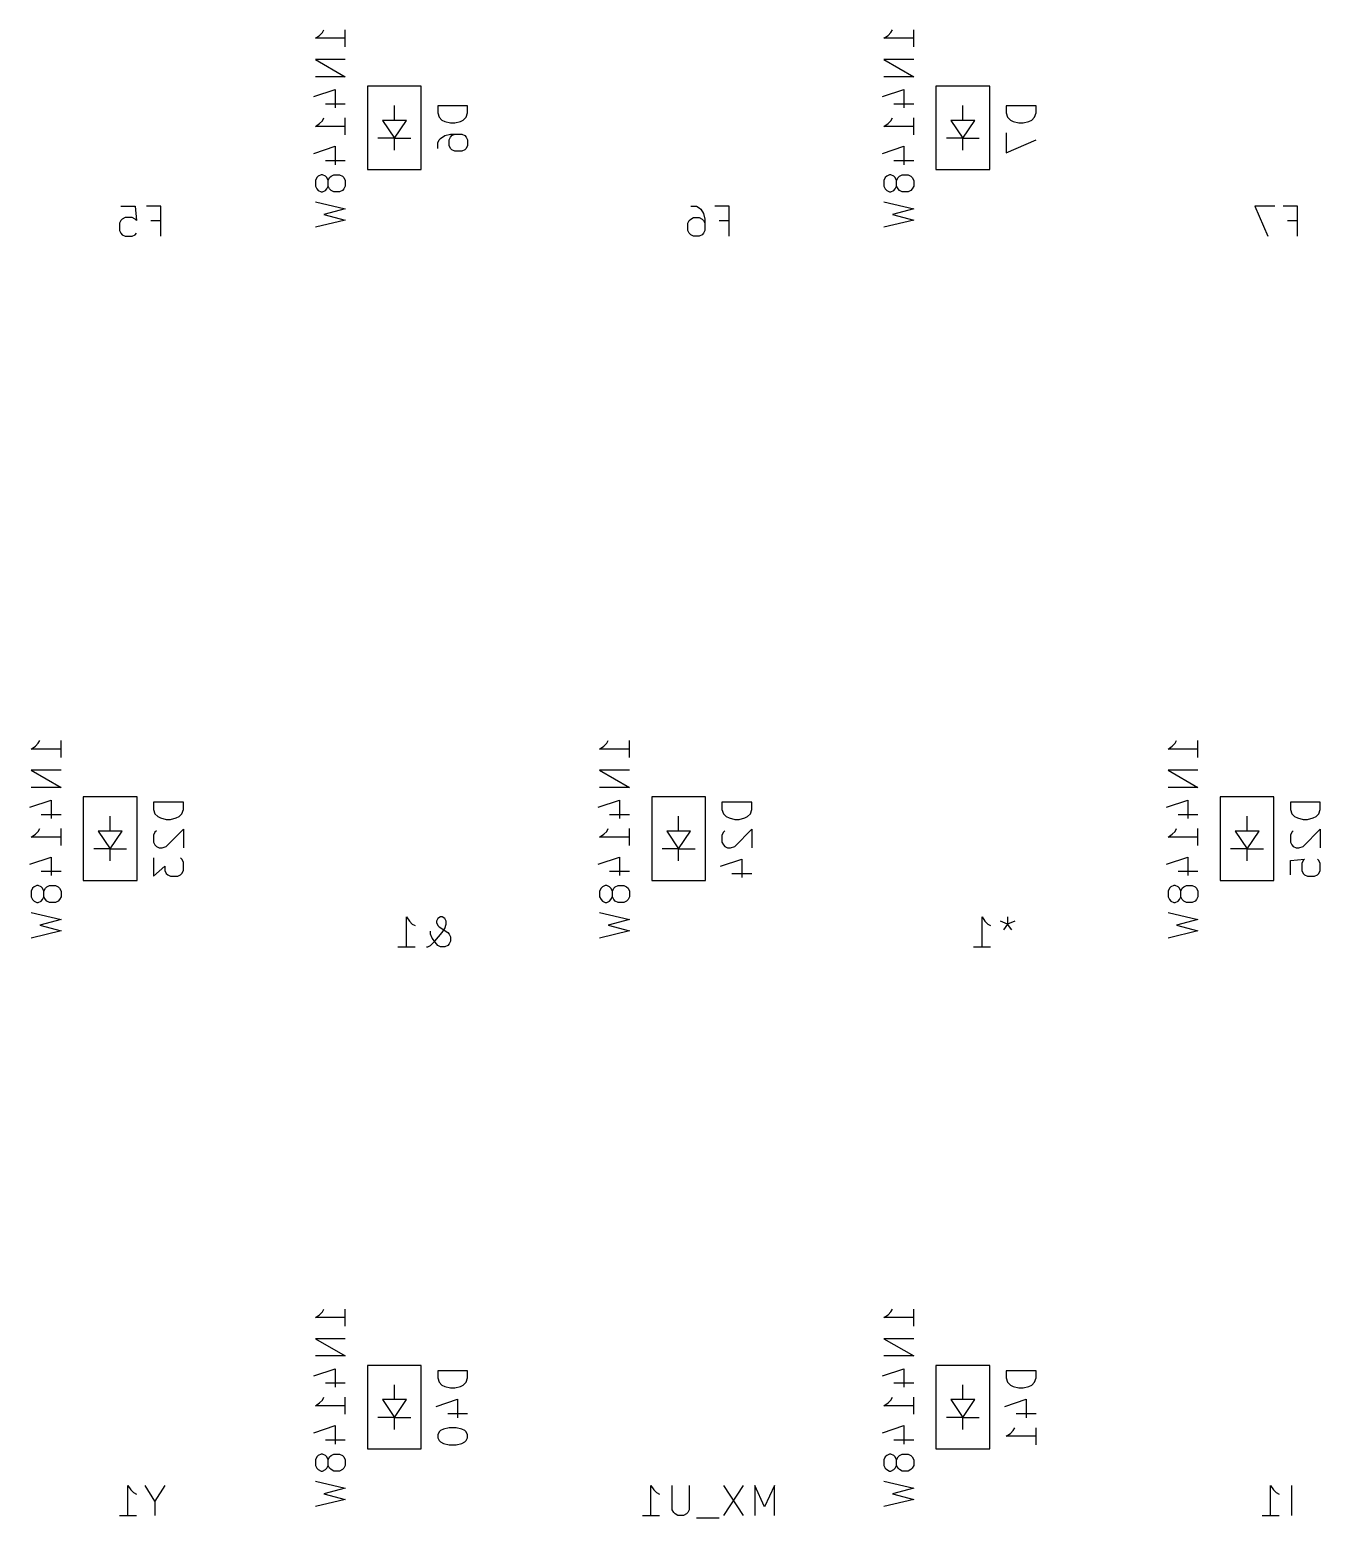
# Model space of a CAD drawing. Extents: x -23 to 352, y -104 to 38.
# Drawn here: x 120.11 to 163.35, y -46.59 to 3.29 of the extents above; entities that cross this region are included whole.
import ezdxf

# ---------------------------------------------------------------- set-up
doc = ezdxf.new("R2010")
doc.units = 0
doc.layers.add('BLACK', color=7, linetype='CONTINUOUS')

msp = doc.modelspace()

# ---------------------------------------------------------------- linework, layer by layer
at = {"layer": 'BLACK', "linetype": 'CONTINUOUS'}
for p, q in [((129.677, 3), (129.82, 3.09524)), ((130.677, 3), (129.677, 3)), ((129.82, 3.09524), (129.915, 3.19048)), ((129.915, 3.19048), (129.963, 3.28571)), ((130.677, 2.71428), (130.677, 3.28571)), ((148.727, 3), (148.87, 3.09524)), ((149.727, 3), (148.727, 3)), ((148.87, 3.09524), (148.965, 3.19048)), ((148.965, 3.19048), (149.013, 3.28571)), ((149.727, 2.71428), (149.727, 3.28571)), ((130.677, 2.28571), (129.677, 2.28571)), ((129.677, 2.28571), (130.677, 1.71428)), ((149.727, 2.28571), (148.727, 2.28571)), ((148.727, 2.28571), (149.727, 1.71428)), ((130.677, 1.71428), (129.677, 1.71428)), ((149.727, 1.71428), (148.727, 1.71428)), ((129.63, 1.04762), (130.344, 1.28571)), ((130.344, 1.28571), (130.344, 0.66667)), ((133.225, 1.4), (131.425, 1.4)), ((131.425, 1.4), (131.425, -1.4)), ((133.225, -1.4), (133.225, 1.4)), ((148.68, 1.04762), (149.394, 1.28571)), ((149.394, 1.28571), (149.394, 0.66667)), ((150.475, 1.4), (150.475, -1.4)), ((152.275, 1.4), (150.475, 1.4)), ((152.275, -1.4), (152.275, 1.4)), ((130.011, 0.80952), (130.677, 0.80952)), ((132.325, 0.25), (132.325, 0.75)), ((134.777, 0.73809), (133.777, 0.73809)), ((133.777, 0.73809), (133.777, 0.5)), ((133.777, 0.5), (133.825, 0.35714)), ((134.73, 0.35714), (134.777, 0.5)), ((134.777, 0.5), (134.777, 0.73809)), ((149.061, 0.80952), (149.727, 0.80952)), ((151.375, 0.25), (151.375, 0.75)), ((153.827, 0.73809), (152.827, 0.73809)), ((152.827, 0.73809), (152.827, 0.5)), ((152.827, 0.5), (152.875, 0.35714)), ((153.78, 0.35714), (153.827, 0.5)), ((153.827, 0.5), (153.827, 0.73809)), ((129.677, 0.04762), (129.82, 0.14286)), ((130.677, 0.04762), (129.677, 0.04762)), ((129.82, 0.14286), (129.915, 0.2381)), ((129.915, 0.2381), (129.963, 0.33333)), ((130.677, -0.2381), (130.677, 0.33333)), ((131.925, 0.25), (132.325, -0.35)), ((132.725, 0.25), (131.925, 0.25)), ((132.325, -0.35), (132.725, 0.25)), ((133.825, 0.35714), (133.92, 0.2619)), ((133.92, 0.2619), (134.015, 0.21429)), ((134.015, 0.21429), (134.206, 0.16667)), ((134.206, 0.16667), (134.349, 0.16667)), ((134.349, 0.16667), (134.539, 0.21429)), ((134.539, 0.21429), (134.635, 0.2619)), ((134.635, 0.2619), (134.73, 0.35714)), ((148.727, 0.04762), (148.87, 0.14286)), ((149.727, 0.04762), (148.727, 0.04762)), ((148.87, 0.14286), (148.965, 0.2381)), ((148.965, 0.2381), (149.013, 0.33333)), ((149.727, -0.2381), (149.727, 0.33333)), ((151.775, 0.25), (150.975, 0.25)), ((150.975, 0.25), (151.375, -0.35)), ((151.375, -0.35), (151.775, 0.25)), ((152.875, 0.35714), (152.97, 0.2619)), ((152.97, 0.2619), (153.065, 0.21429)), ((153.065, 0.21429), (153.256, 0.16667)), ((153.256, 0.16667), (153.399, 0.16667)), ((153.399, 0.16667), (153.589, 0.21429)), ((153.589, 0.21429), (153.685, 0.2619)), ((153.685, 0.2619), (153.78, 0.35714)), ((132.325, -0.35), (131.775, -0.35)), ((132.325, -0.35), (132.875, -0.35)), ((132.325, -0.75), (132.325, -0.35)), ((133.777, -0.5), (133.825, -0.40476)), ((133.825, -0.40476), (133.873, -0.35714)), ((133.873, -0.35714), (134.015, -0.2619)), ((134.015, -0.2619), (134.206, -0.21429)), ((134.158, -0.40476), (134.206, -0.30952)), ((134.158, -0.59524), (134.158, -0.40476)), ((134.206, -0.21429), (134.587, -0.21429)), ((134.206, -0.30952), (134.254, -0.2619)), ((134.254, -0.2619), (134.349, -0.21429)), ((134.587, -0.21429), (134.682, -0.2619)), ((134.682, -0.2619), (134.73, -0.30952)), ((134.73, -0.30952), (134.777, -0.40476)), ((134.777, -0.40476), (134.777, -0.59524)), ((151.375, -0.35), (150.825, -0.35)), ((151.375, -0.75), (151.375, -0.35)), ((151.375, -0.35), (151.925, -0.35)), ((152.827, -0.16667), (152.827, -0.83333)), ((152.827, -0.83333), (153.827, -0.40476)), ((129.63, -0.85714), (130.344, -0.61905)), ((130.344, -0.61905), (130.344, -1.23809)), ((133.777, -0.69048), (133.777, -0.5)), ((134.206, -0.69048), (134.158, -0.59524)), ((134.254, -0.73809), (134.206, -0.69048)), ((134.349, -0.78571), (134.254, -0.73809)), ((134.587, -0.78571), (134.349, -0.78571)), ((134.682, -0.73809), (134.587, -0.78571)), ((134.73, -0.69048), (134.682, -0.73809)), ((134.777, -0.59524), (134.73, -0.69048)), ((148.68, -0.85714), (149.394, -0.61905)), ((149.394, -0.61905), (149.394, -1.23809)), ((130.011, -1.09524), (130.677, -1.09524)), ((131.425, -1.4), (133.225, -1.4)), ((149.061, -1.09524), (149.727, -1.09524)), ((150.475, -1.4), (152.275, -1.4)), ((129.725, -1.66667), (129.677, -1.7619)), ((129.677, -1.7619), (129.677, -1.95238)), ((129.677, -1.95238), (129.725, -2.04762)), ((129.773, -1.61905), (129.725, -1.66667)), ((129.868, -1.57143), (129.773, -1.61905)), ((129.915, -1.57143), (129.868, -1.57143)), ((130.011, -1.61905), (129.915, -1.57143)), ((130.058, -1.66667), (130.011, -1.61905)), ((130.106, -1.7619), (130.058, -1.66667)), ((130.058, -2.04762), (130.106, -1.95238)), ((130.106, -1.7619), (130.154, -1.66667)), ((130.106, -1.95238), (130.106, -1.7619)), ((130.154, -2.04762), (130.106, -1.95238)), ((130.154, -1.66667), (130.201, -1.61905)), ((130.201, -1.61905), (130.296, -1.57143)), ((130.296, -1.57143), (130.487, -1.57143)), ((130.487, -1.57143), (130.582, -1.61905)), ((130.582, -1.61905), (130.63, -1.66667)), ((130.63, -1.66667), (130.677, -1.7619)), ((130.677, -1.95238), (130.63, -2.04762)), ((130.677, -1.7619), (130.677, -1.95238)), ((148.775, -1.66667), (148.727, -1.7619)), ((148.727, -1.7619), (148.727, -1.95238)), ((148.727, -1.95238), (148.775, -2.04762)), ((148.823, -1.61905), (148.775, -1.66667)), ((148.918, -1.57143), (148.823, -1.61905)), ((148.965, -1.57143), (148.918, -1.57143)), ((149.061, -1.61905), (148.965, -1.57143)), ((149.108, -1.66667), (149.061, -1.61905)), ((149.156, -1.7619), (149.108, -1.66667)), ((149.108, -2.04762), (149.156, -1.95238)), ((149.156, -1.7619), (149.204, -1.66667)), ((149.156, -1.95238), (149.156, -1.7619)), ((149.204, -2.04762), (149.156, -1.95238)), ((149.204, -1.66667), (149.251, -1.61905)), ((149.251, -1.61905), (149.346, -1.57143)), ((149.346, -1.57143), (149.537, -1.57143)), ((149.537, -1.57143), (149.632, -1.61905)), ((149.632, -1.61905), (149.68, -1.66667)), ((149.68, -1.66667), (149.727, -1.7619)), ((149.727, -1.95238), (149.68, -2.04762)), ((149.727, -1.7619), (149.727, -1.95238)), ((129.677, -2.47619), (130.677, -2.71428)), ((129.725, -2.04762), (129.773, -2.09524)), ((129.773, -2.09524), (129.868, -2.14286)), ((129.868, -2.14286), (129.915, -2.14286)), ((129.915, -2.14286), (130.011, -2.09524)), ((130.011, -2.09524), (130.058, -2.04762)), ((130.201, -2.09524), (130.154, -2.04762)), ((130.296, -2.14286), (130.201, -2.09524)), ((130.487, -2.14286), (130.296, -2.14286)), ((130.582, -2.09524), (130.487, -2.14286)), ((130.63, -2.04762), (130.582, -2.09524)), ((148.727, -2.47619), (149.727, -2.71428)), ((148.775, -2.04762), (148.823, -2.09524)), ((148.823, -2.09524), (148.918, -2.14286)), ((148.918, -2.14286), (148.965, -2.14286)), ((148.965, -2.14286), (149.061, -2.09524)), ((149.061, -2.09524), (149.108, -2.04762)), ((149.251, -2.09524), (149.204, -2.04762)), ((149.346, -2.14286), (149.251, -2.09524)), ((149.537, -2.14286), (149.346, -2.14286)), ((149.632, -2.09524), (149.537, -2.14286)), ((149.68, -2.04762), (149.632, -2.09524)), ((123.158, -2.62738), (123.635, -2.62738)), ((123.635, -2.62738), (123.682, -3.10357)), ((124.492, -2.62738), (124.015, -2.62738)), ((124.492, -3.62738), (124.492, -2.62738)), ((130.677, -2.71428), (129.963, -2.90476)), ((129.963, -2.90476), (130.677, -3.09524)), ((142.256, -2.62738), (142.446, -2.62738)), ((142.446, -2.62738), (142.542, -2.675)), ((142.542, -2.675), (142.589, -2.72262)), ((142.589, -2.72262), (142.685, -2.86548)), ((142.685, -2.86548), (142.732, -3.05595)), ((143.542, -2.62738), (143.065, -2.62738)), ((143.542, -3.62738), (143.542, -2.62738)), ((149.727, -2.71428), (149.013, -2.90476)), ((149.013, -2.90476), (149.727, -3.09524)), ((161.83, -2.62738), (161.163, -2.62738)), ((161.163, -2.62738), (161.592, -3.62738)), ((162.592, -2.62738), (162.115, -2.62738)), ((162.592, -3.62738), (162.592, -2.62738)), ((123.158, -3.10357), (123.111, -3.19881)), ((123.111, -3.19881), (123.111, -3.4369)), ((123.111, -3.4369), (123.158, -3.53214)), ((123.206, -3.05595), (123.158, -3.10357)), ((123.301, -3.00833), (123.206, -3.05595)), ((123.539, -3.00833), (123.301, -3.00833)), ((123.635, -3.05595), (123.539, -3.00833)), ((123.682, -3.10357), (123.635, -3.05595)), ((124.158, -3.10357), (124.492, -3.10357)), ((130.677, -3.09524), (129.677, -3.33333)), ((142.161, -3.19881), (142.208, -3.10357)), ((142.161, -3.4369), (142.161, -3.19881)), ((142.208, -3.53214), (142.161, -3.4369)), ((142.208, -3.10357), (142.256, -3.05595)), ((142.256, -3.05595), (142.351, -3.00833)), ((142.351, -3.00833), (142.542, -3.00833)), ((142.542, -3.00833), (142.637, -3.05595)), ((142.637, -3.05595), (142.685, -3.10357)), ((142.685, -3.10357), (142.732, -3.19881)), ((142.732, -3.4369), (142.685, -3.53214)), ((142.732, -3.05595), (142.732, -3.4369)), ((143.208, -3.10357), (143.542, -3.10357)), ((149.727, -3.09524), (148.727, -3.33333)), ((162.258, -3.10357), (162.592, -3.10357)), ((123.158, -3.53214), (123.206, -3.57976)), ((123.206, -3.57976), (123.301, -3.62738)), ((123.301, -3.62738), (123.539, -3.62738)), ((123.539, -3.62738), (123.635, -3.57976)), ((123.635, -3.57976), (123.682, -3.53214)), ((142.256, -3.57976), (142.208, -3.53214)), ((142.351, -3.62738), (142.256, -3.57976)), ((142.542, -3.62738), (142.351, -3.62738)), ((142.637, -3.57976), (142.542, -3.62738)), ((142.685, -3.53214), (142.637, -3.57976)), ((120.152, -20.8125), (120.295, -20.7173)), ((121.152, -20.8125), (120.152, -20.8125)), ((120.295, -20.7173), (120.39, -20.622)), ((120.39, -20.622), (120.438, -20.5268)), ((121.152, -21.0982), (121.152, -20.5268)), ((139.202, -20.8125), (139.345, -20.7173)), ((140.202, -20.8125), (139.202, -20.8125)), ((139.345, -20.7173), (139.44, -20.622)), ((139.44, -20.622), (139.488, -20.5268)), ((140.202, -21.0982), (140.202, -20.5268)), ((158.252, -20.8125), (158.395, -20.7173)), ((159.252, -20.8125), (158.252, -20.8125)), ((158.395, -20.7173), (158.49, -20.622)), ((158.49, -20.622), (158.538, -20.5268)), ((159.252, -21.0982), (159.252, -20.5268)), ((121.152, -21.5268), (120.152, -21.5268)), ((120.152, -21.5268), (121.152, -22.0982)), ((140.202, -21.5268), (139.202, -21.5268)), ((139.202, -21.5268), (140.202, -22.0982)), ((159.252, -21.5268), (158.252, -21.5268)), ((158.252, -21.5268), (159.252, -22.0982)), ((121.152, -22.0982), (120.152, -22.0982)), ((123.7, -22.4125), (121.9, -22.4125)), ((121.9, -22.4125), (121.9, -25.2125)), ((123.7, -25.2125), (123.7, -22.4125)), ((140.202, -22.0982), (139.202, -22.0982)), ((142.75, -22.4125), (140.95, -22.4125)), ((140.95, -22.4125), (140.95, -25.2125)), ((142.75, -25.2125), (142.75, -22.4125)), ((159.252, -22.0982), (158.252, -22.0982)), ((161.8, -22.4125), (160, -22.4125)), ((160, -22.4125), (160, -25.2125)), ((161.8, -25.2125), (161.8, -22.4125)), ((120.105, -22.7649), (120.819, -22.5268)), ((120.819, -22.5268), (120.819, -23.1458)), ((125.252, -22.5982), (124.252, -22.5982)), ((124.252, -22.5982), (124.252, -22.8363)), ((124.252, -22.8363), (124.3, -22.9792)), ((125.205, -22.9792), (125.252, -22.8363)), ((125.252, -22.8363), (125.252, -22.5982)), ((139.155, -22.7649), (139.869, -22.5268)), ((139.869, -22.5268), (139.869, -23.1458)), ((144.302, -22.5982), (143.302, -22.5982)), ((143.302, -22.5982), (143.302, -22.8363)), ((143.302, -22.8363), (143.35, -22.9792)), ((144.255, -22.9792), (144.302, -22.8363)), ((144.302, -22.8363), (144.302, -22.5982)), ((158.205, -22.7649), (158.919, -22.5268)), ((158.919, -22.5268), (158.919, -23.1458)), ((163.352, -22.5982), (162.352, -22.5982)), ((162.352, -22.5982), (162.352, -22.8363)), ((162.352, -22.8363), (162.4, -22.9792)), ((163.305, -22.9792), (163.352, -22.8363)), ((163.352, -22.8363), (163.352, -22.5982)), ((120.486, -23.003), (121.152, -23.003)), ((122.8, -23.5625), (122.8, -23.0625)), ((124.3, -22.9792), (124.395, -23.0744)), ((124.395, -23.0744), (124.49, -23.122)), ((124.49, -23.122), (124.681, -23.1696)), ((124.681, -23.1696), (124.824, -23.1696)), ((124.824, -23.1696), (125.014, -23.122)), ((125.014, -23.122), (125.11, -23.0744)), ((125.11, -23.0744), (125.205, -22.9792)), ((139.536, -23.003), (140.202, -23.003)), ((141.85, -23.5625), (141.85, -23.0625)), ((143.35, -22.9792), (143.445, -23.0744)), ((143.445, -23.0744), (143.54, -23.122)), ((143.54, -23.122), (143.731, -23.1696)), ((143.731, -23.1696), (143.874, -23.1696)), ((143.874, -23.1696), (144.064, -23.122)), ((144.064, -23.122), (144.16, -23.0744)), ((144.16, -23.0744), (144.255, -22.9792)), ((158.586, -23.003), (159.252, -23.003)), ((160.9, -23.5625), (160.9, -23.0625)), ((162.4, -22.9792), (162.495, -23.0744)), ((162.495, -23.0744), (162.59, -23.122)), ((162.59, -23.122), (162.781, -23.1696)), ((162.781, -23.1696), (162.924, -23.1696)), ((162.924, -23.1696), (163.114, -23.122)), ((163.114, -23.122), (163.21, -23.0744)), ((163.21, -23.0744), (163.305, -22.9792)), ((120.152, -23.7649), (120.295, -23.6696)), ((121.152, -23.7649), (120.152, -23.7649)), ((120.295, -23.6696), (120.39, -23.5744)), ((120.39, -23.5744), (120.438, -23.4792)), ((121.152, -24.0506), (121.152, -23.4792)), ((122.4, -23.5625), (122.8, -24.1625)), ((123.2, -23.5625), (122.4, -23.5625)), ((122.8, -24.1625), (123.2, -23.5625)), ((124.3, -23.5982), (124.252, -23.6935)), ((124.252, -23.6935), (124.252, -23.9315)), ((124.252, -23.9315), (124.3, -24.0268)), ((124.348, -23.5506), (124.3, -23.5982)), ((124.681, -24.0744), (125.252, -23.503)), ((125.252, -23.503), (125.252, -24.122)), ((139.202, -23.7649), (139.345, -23.6696)), ((140.202, -23.7649), (139.202, -23.7649)), ((139.345, -23.6696), (139.44, -23.5744)), ((139.44, -23.5744), (139.488, -23.4792)), ((140.202, -24.0506), (140.202, -23.4792)), ((142.25, -23.5625), (141.45, -23.5625)), ((141.45, -23.5625), (141.85, -24.1625)), ((141.85, -24.1625), (142.25, -23.5625)), ((143.35, -23.5982), (143.302, -23.6935)), ((143.302, -23.6935), (143.302, -23.9315)), ((143.302, -23.9315), (143.35, -24.0268)), ((143.398, -23.5506), (143.35, -23.5982)), ((143.731, -24.0744), (144.302, -23.503)), ((144.302, -23.503), (144.302, -24.122)), ((158.252, -23.7649), (158.395, -23.6696)), ((159.252, -23.7649), (158.252, -23.7649)), ((158.395, -23.6696), (158.49, -23.5744)), ((158.49, -23.5744), (158.538, -23.4792)), ((159.252, -24.0506), (159.252, -23.4792)), ((160.5, -23.5625), (160.9, -24.1625)), ((161.3, -23.5625), (160.5, -23.5625)), ((160.9, -24.1625), (161.3, -23.5625)), ((162.4, -23.5982), (162.352, -23.6935)), ((162.352, -23.6935), (162.352, -23.9315)), ((162.352, -23.9315), (162.4, -24.0268)), ((162.448, -23.5506), (162.4, -23.5982)), ((162.781, -24.0744), (163.352, -23.503)), ((163.352, -23.503), (163.352, -24.122)), ((120.105, -24.6696), (120.819, -24.4315)), ((120.819, -24.4315), (120.819, -25.0506)), ((122.8, -24.1625), (122.25, -24.1625)), ((122.8, -24.5625), (122.8, -24.1625)), ((122.8, -24.1625), (123.35, -24.1625)), ((124.3, -24.0268), (124.348, -24.0744)), ((124.348, -24.0744), (124.443, -24.122)), ((124.443, -24.122), (124.538, -24.122)), ((124.538, -24.122), (124.681, -24.0744)), ((139.155, -24.6696), (139.869, -24.4315)), ((139.869, -24.4315), (139.869, -25.0506)), ((141.85, -24.1625), (141.3, -24.1625)), ((141.85, -24.5625), (141.85, -24.1625)), ((141.85, -24.1625), (142.4, -24.1625)), ((143.35, -24.0268), (143.398, -24.0744)), ((143.398, -24.0744), (143.493, -24.122)), ((143.493, -24.122), (143.588, -24.122)), ((143.588, -24.122), (143.731, -24.0744)), ((158.205, -24.6696), (158.919, -24.4315)), ((158.919, -24.4315), (158.919, -25.0506)), ((160.9, -24.1625), (160.35, -24.1625)), ((160.9, -24.1625), (161.45, -24.1625)), ((160.9, -24.5625), (160.9, -24.1625)), ((162.4, -24.0268), (162.448, -24.0744)), ((162.448, -24.0744), (162.543, -24.122)), ((162.543, -24.122), (162.638, -24.122)), ((162.638, -24.122), (162.781, -24.0744)), ((120.486, -24.9077), (121.152, -24.9077)), ((124.252, -24.4554), (124.252, -25.0744)), ((124.252, -25.0744), (124.633, -24.7411)), ((124.633, -24.7411), (124.633, -24.8839)), ((124.633, -24.8839), (124.681, -24.9792)), ((125.205, -24.503), (125.157, -24.4554)), ((125.252, -24.5982), (125.205, -24.503)), ((125.205, -24.9792), (125.252, -24.8839)), ((125.252, -24.8839), (125.252, -24.5982)), ((139.536, -24.9077), (140.202, -24.9077)), ((143.255, -24.7411), (143.969, -24.503)), ((143.969, -24.503), (143.969, -25.122)), ((158.586, -24.9077), (159.252, -24.9077)), ((162.352, -24.5506), (162.829, -24.503)), ((162.352, -25.0268), (162.352, -24.5506)), ((162.781, -24.5506), (162.733, -24.6458)), ((162.733, -24.6458), (162.733, -24.8839)), ((162.733, -24.8839), (162.781, -24.9792)), ((162.829, -24.503), (162.781, -24.5506)), ((163.305, -24.5506), (163.257, -24.503)), ((163.352, -24.6458), (163.305, -24.5506)), ((163.305, -24.9792), (163.352, -24.8839)), ((163.352, -24.8839), (163.352, -24.6458)), ((120.248, -25.4315), (120.2, -25.4792)), ((120.343, -25.3839), (120.248, -25.4315)), ((120.39, -25.3839), (120.343, -25.3839)), ((120.486, -25.4315), (120.39, -25.3839)), ((120.533, -25.4792), (120.486, -25.4315)), ((120.629, -25.4792), (120.676, -25.4315)), ((120.676, -25.4315), (120.771, -25.3839)), ((120.771, -25.3839), (120.962, -25.3839)), ((120.962, -25.3839), (121.057, -25.4315)), ((121.057, -25.4315), (121.105, -25.4792)), ((121.9, -25.2125), (123.7, -25.2125)), ((124.681, -24.9792), (124.729, -25.0268)), ((124.729, -25.0268), (124.824, -25.0744)), ((124.824, -25.0744), (125.062, -25.0744)), ((125.062, -25.0744), (125.157, -25.0268)), ((125.157, -25.0268), (125.205, -24.9792)), ((139.298, -25.4315), (139.25, -25.4792)), ((139.393, -25.3839), (139.298, -25.4315)), ((139.44, -25.3839), (139.393, -25.3839)), ((139.536, -25.4315), (139.44, -25.3839)), ((139.583, -25.4792), (139.536, -25.4315)), ((139.679, -25.4792), (139.726, -25.4315)), ((139.726, -25.4315), (139.821, -25.3839)), ((139.821, -25.3839), (140.012, -25.3839)), ((140.012, -25.3839), (140.107, -25.4315)), ((140.107, -25.4315), (140.155, -25.4792)), ((140.95, -25.2125), (142.75, -25.2125)), ((143.636, -24.9792), (144.302, -24.9792)), ((158.348, -25.4315), (158.3, -25.4792)), ((158.443, -25.3839), (158.348, -25.4315)), ((158.49, -25.3839), (158.443, -25.3839)), ((158.586, -25.4315), (158.49, -25.3839)), ((158.633, -25.4792), (158.586, -25.4315)), ((158.729, -25.4792), (158.776, -25.4315)), ((158.776, -25.4315), (158.871, -25.3839)), ((158.871, -25.3839), (159.062, -25.3839)), ((159.062, -25.3839), (159.157, -25.4315)), ((159.157, -25.4315), (159.205, -25.4792)), ((160, -25.2125), (161.8, -25.2125)), ((162.781, -24.9792), (162.829, -25.0268)), ((162.829, -25.0268), (162.924, -25.0744)), ((162.924, -25.0744), (163.162, -25.0744)), ((163.162, -25.0744), (163.257, -25.0268)), ((163.257, -25.0268), (163.305, -24.9792)), ((120.2, -25.4792), (120.152, -25.5744)), ((120.152, -25.5744), (120.152, -25.7649)), ((120.152, -25.7649), (120.2, -25.8601)), ((120.2, -25.8601), (120.248, -25.9077)), ((120.248, -25.9077), (120.343, -25.9554)), ((120.39, -25.9554), (120.486, -25.9077)), ((120.486, -25.9077), (120.533, -25.8601)), ((120.581, -25.5744), (120.533, -25.4792)), ((120.533, -25.8601), (120.581, -25.7649)), ((120.581, -25.5744), (120.629, -25.4792)), ((120.581, -25.7649), (120.581, -25.5744)), ((120.629, -25.8601), (120.581, -25.7649)), ((120.676, -25.9077), (120.629, -25.8601)), ((120.771, -25.9554), (120.676, -25.9077)), ((121.057, -25.9077), (120.962, -25.9554)), ((121.105, -25.8601), (121.057, -25.9077)), ((121.105, -25.4792), (121.152, -25.5744)), ((121.152, -25.7649), (121.105, -25.8601)), ((121.152, -25.5744), (121.152, -25.7649)), ((139.25, -25.4792), (139.202, -25.5744)), ((139.202, -25.5744), (139.202, -25.7649)), ((139.202, -25.7649), (139.25, -25.8601)), ((139.25, -25.8601), (139.298, -25.9077)), ((139.298, -25.9077), (139.393, -25.9554)), ((139.44, -25.9554), (139.536, -25.9077)), ((139.536, -25.9077), (139.583, -25.8601)), ((139.631, -25.5744), (139.583, -25.4792)), ((139.583, -25.8601), (139.631, -25.7649)), ((139.631, -25.5744), (139.679, -25.4792)), ((139.631, -25.7649), (139.631, -25.5744)), ((139.679, -25.8601), (139.631, -25.7649)), ((139.726, -25.9077), (139.679, -25.8601)), ((139.821, -25.9554), (139.726, -25.9077)), ((140.107, -25.9077), (140.012, -25.9554)), ((140.155, -25.8601), (140.107, -25.9077)), ((140.155, -25.4792), (140.202, -25.5744)), ((140.202, -25.7649), (140.155, -25.8601)), ((140.202, -25.5744), (140.202, -25.7649)), ((158.3, -25.4792), (158.252, -25.5744)), ((158.252, -25.5744), (158.252, -25.7649)), ((158.252, -25.7649), (158.3, -25.8601)), ((158.3, -25.8601), (158.348, -25.9077)), ((158.348, -25.9077), (158.443, -25.9554)), ((158.49, -25.9554), (158.586, -25.9077)), ((158.586, -25.9077), (158.633, -25.8601)), ((158.681, -25.5744), (158.633, -25.4792)), ((158.633, -25.8601), (158.681, -25.7649)), ((158.681, -25.5744), (158.729, -25.4792)), ((158.681, -25.7649), (158.681, -25.5744)), ((158.729, -25.8601), (158.681, -25.7649)), ((158.776, -25.9077), (158.729, -25.8601)), ((158.871, -25.9554), (158.776, -25.9077)), ((159.157, -25.9077), (159.062, -25.9554)), ((159.205, -25.8601), (159.157, -25.9077)), ((159.205, -25.4792), (159.252, -25.5744)), ((159.252, -25.7649), (159.205, -25.8601)), ((159.252, -25.5744), (159.252, -25.7649)), ((120.152, -26.2887), (121.152, -26.5268)), ((120.343, -25.9554), (120.39, -25.9554)), ((120.962, -25.9554), (120.771, -25.9554)), ((139.202, -26.2887), (140.202, -26.5268)), ((139.393, -25.9554), (139.44, -25.9554)), ((140.012, -25.9554), (139.821, -25.9554)), ((158.252, -26.2887), (159.252, -26.5268)), ((158.443, -25.9554), (158.49, -25.9554)), ((159.062, -25.9554), (158.871, -25.9554)), ((121.152, -26.9077), (120.152, -27.1458)), ((121.152, -26.5268), (120.438, -26.7173)), ((120.438, -26.7173), (121.152, -26.9077)), ((132.731, -27.4399), (132.731, -26.4399)), ((132.731, -26.4399), (132.826, -26.5827)), ((132.826, -26.5827), (132.921, -26.678)), ((132.921, -26.678), (133.017, -26.7256)), ((133.54, -27.0113), (133.54, -26.9161)), ((133.779, -26.4875), (133.731, -26.5827)), ((133.731, -26.5827), (133.731, -26.6304)), ((133.731, -26.6304), (133.779, -26.7256)), ((133.874, -26.4399), (133.779, -26.4875)), ((133.779, -26.7256), (133.826, -26.7732)), ((133.826, -26.7732), (134.112, -26.9637)), ((133.921, -26.4399), (133.874, -26.4399)), ((134.017, -26.4875), (133.921, -26.4399)), ((133.921, -26.9637), (134.017, -26.8208)), ((134.064, -26.5827), (134.017, -26.4875)), ((134.017, -26.8208), (134.064, -26.678)), ((134.064, -26.678), (134.064, -26.5827)), ((140.202, -26.9077), (139.202, -27.1458)), ((140.202, -26.5268), (139.488, -26.7173)), ((139.488, -26.7173), (140.202, -26.9077)), ((152.019, -27.4399), (152.019, -26.4399)), ((152.019, -26.4399), (152.114, -26.5827)), ((152.114, -26.5827), (152.21, -26.678)), ((152.21, -26.678), (152.305, -26.7256)), ((152.876, -26.678), (152.638, -26.5827)), ((152.876, -26.678), (152.733, -26.8685)), ((152.876, -26.4399), (152.876, -26.678)), ((153.114, -26.5827), (152.876, -26.678)), ((153.019, -26.8685), (152.876, -26.678)), ((159.252, -26.9077), (158.252, -27.1458)), ((159.252, -26.5268), (158.538, -26.7173)), ((158.538, -26.7173), (159.252, -26.9077)), ((133.445, -27.4399), (133.54, -27.3923)), ((133.588, -27.1542), (133.54, -27.0113)), ((133.54, -27.3923), (133.683, -27.2494)), ((133.731, -27.3446), (133.588, -27.1542)), ((133.683, -27.2494), (133.921, -26.9637)), ((133.779, -27.3923), (133.731, -27.3446)), ((133.874, -27.4399), (133.779, -27.3923)), ((134.112, -27.3923), (134.017, -27.4399)), ((134.112, -26.9637), (134.16, -27.0113)), ((134.16, -27.3446), (134.112, -27.3923)), ((134.16, -27.0113), (134.207, -27.1065)), ((134.207, -27.2494), (134.16, -27.3446)), ((134.207, -27.1065), (134.207, -27.2494)), ((132.445, -27.4399), (133.017, -27.4399)), ((133.398, -27.4399), (133.445, -27.4399)), ((134.017, -27.4399), (133.874, -27.4399)), ((151.733, -27.4399), (152.305, -27.4399)), ((129.677, -39.8625), (129.82, -39.7673)), ((130.677, -39.8625), (129.677, -39.8625)), ((129.82, -39.7673), (129.915, -39.672)), ((129.915, -39.672), (129.963, -39.5768)), ((130.677, -40.1482), (130.677, -39.5768)), ((148.727, -39.8625), (148.87, -39.7673)), ((149.727, -39.8625), (148.727, -39.8625)), ((148.87, -39.7673), (148.965, -39.672)), ((148.965, -39.672), (149.013, -39.5768)), ((149.727, -40.1482), (149.727, -39.5768)), ((130.677, -40.5768), (129.677, -40.5768)), ((129.677, -40.5768), (130.677, -41.1482)), ((149.727, -40.5768), (148.727, -40.5768)), ((148.727, -40.5768), (149.727, -41.1482)), ((130.677, -41.1482), (129.677, -41.1482)), ((149.727, -41.1482), (148.727, -41.1482)), ((129.63, -41.8149), (130.344, -41.5768)), ((130.344, -41.5768), (130.344, -42.1958)), ((131.425, -41.4625), (131.425, -44.2625)), ((133.225, -41.4625), (131.425, -41.4625)), ((133.225, -44.2625), (133.225, -41.4625)), ((134.777, -41.6482), (133.777, -41.6482)), ((133.777, -41.6482), (133.777, -41.8863)), ((133.777, -41.8863), (133.825, -42.0292)), ((134.73, -42.0292), (134.777, -41.8863)), ((134.777, -41.8863), (134.777, -41.6482)), ((148.68, -41.8149), (149.394, -41.5768)), ((149.394, -41.5768), (149.394, -42.1958)), ((152.275, -41.4625), (150.475, -41.4625)), ((150.475, -41.4625), (150.475, -44.2625)), ((152.275, -44.2625), (152.275, -41.4625)), ((153.827, -41.6482), (152.827, -41.6482)), ((152.827, -41.6482), (152.827, -41.8863)), ((152.827, -41.8863), (152.875, -42.0292)), ((153.78, -42.0292), (153.827, -41.8863)), ((153.827, -41.8863), (153.827, -41.6482)), ((130.011, -42.053), (130.677, -42.053)), ((132.325, -42.6125), (132.325, -42.1125)), ((133.825, -42.0292), (133.92, -42.1244)), ((133.92, -42.1244), (134.015, -42.172)), ((134.015, -42.172), (134.206, -42.2196)), ((134.206, -42.2196), (134.349, -42.2196)), ((134.349, -42.2196), (134.539, -42.172)), ((134.539, -42.172), (134.635, -42.1244)), ((134.635, -42.1244), (134.73, -42.0292)), ((149.061, -42.053), (149.727, -42.053)), ((151.375, -42.6125), (151.375, -42.1125)), ((152.875, -42.0292), (152.97, -42.1244)), ((152.97, -42.1244), (153.065, -42.172)), ((153.065, -42.172), (153.256, -42.2196)), ((153.256, -42.2196), (153.399, -42.2196)), ((153.399, -42.2196), (153.589, -42.172)), ((153.589, -42.172), (153.685, -42.1244)), ((153.685, -42.1244), (153.78, -42.0292)), ((129.677, -42.8149), (129.82, -42.7196)), ((130.677, -42.8149), (129.677, -42.8149)), ((129.82, -42.7196), (129.915, -42.6244)), ((129.915, -42.6244), (129.963, -42.5292)), ((130.677, -43.1006), (130.677, -42.5292)), ((132.725, -42.6125), (131.925, -42.6125)), ((131.925, -42.6125), (132.325, -43.2125)), ((132.325, -43.2125), (132.725, -42.6125)), ((133.73, -42.8387), (134.444, -42.6006)), ((134.444, -42.6006), (134.444, -43.2196)), ((148.727, -42.8149), (148.87, -42.7196)), ((149.727, -42.8149), (148.727, -42.8149)), ((148.87, -42.7196), (148.965, -42.6244)), ((148.965, -42.6244), (149.013, -42.5292)), ((149.727, -43.1006), (149.727, -42.5292)), ((151.775, -42.6125), (150.975, -42.6125)), ((150.975, -42.6125), (151.375, -43.2125)), ((151.375, -43.2125), (151.775, -42.6125)), ((152.78, -42.8387), (153.494, -42.6006)), ((153.494, -42.6006), (153.494, -43.2196)), ((132.325, -43.2125), (131.775, -43.2125)), ((132.325, -43.6125), (132.325, -43.2125)), ((132.325, -43.2125), (132.875, -43.2125)), ((134.111, -43.0768), (134.777, -43.0768)), ((151.375, -43.2125), (150.825, -43.2125)), ((151.375, -43.6125), (151.375, -43.2125)), ((151.375, -43.2125), (151.925, -43.2125)), ((153.161, -43.0768), (153.827, -43.0768)), ((129.63, -43.7196), (130.344, -43.4815)), ((130.344, -43.4815), (130.344, -44.1006)), ((133.825, -43.6958), (133.777, -43.7911)), ((133.777, -43.7911), (133.777, -43.8863)), ((133.777, -43.8863), (133.825, -43.9815)), ((133.873, -43.6482), (133.825, -43.6958)), ((133.968, -43.6006), (133.873, -43.6482)), ((134.158, -43.553), (133.968, -43.6006)), ((134.396, -43.553), (134.158, -43.553)), ((134.587, -43.6006), (134.396, -43.553)), ((134.682, -43.6482), (134.587, -43.6006)), ((134.73, -43.6958), (134.682, -43.6482)), ((134.777, -43.7911), (134.73, -43.6958)), ((134.73, -43.9815), (134.777, -43.8863)), ((134.777, -43.8863), (134.777, -43.7911)), ((148.68, -43.7196), (149.394, -43.4815)), ((149.394, -43.4815), (149.394, -44.1006)), ((152.827, -43.8387), (152.97, -43.7435)), ((153.827, -43.8387), (152.827, -43.8387)), ((152.97, -43.7435), (153.065, -43.6482)), ((153.065, -43.6482), (153.113, -43.553)), ((153.827, -44.1244), (153.827, -43.553)), ((130.011, -43.9577), (130.677, -43.9577)), ((131.425, -44.2625), (133.225, -44.2625)), ((133.825, -43.9815), (133.873, -44.0292)), ((133.873, -44.0292), (133.968, -44.0768)), ((133.968, -44.0768), (134.158, -44.1244)), ((134.158, -44.1244), (134.396, -44.1244)), ((134.396, -44.1244), (134.587, -44.0768)), ((134.587, -44.0768), (134.682, -44.0292)), ((134.682, -44.0292), (134.73, -43.9815)), ((149.061, -43.9577), (149.727, -43.9577)), ((150.475, -44.2625), (152.275, -44.2625)), ((129.725, -44.5292), (129.677, -44.6244)), ((129.677, -44.6244), (129.677, -44.8149)), ((129.677, -44.8149), (129.725, -44.9101)), ((129.773, -44.4815), (129.725, -44.5292)), ((129.868, -44.4339), (129.773, -44.4815)), ((129.915, -44.4339), (129.868, -44.4339)), ((130.011, -44.4815), (129.915, -44.4339)), ((130.058, -44.5292), (130.011, -44.4815)), ((130.106, -44.6244), (130.058, -44.5292)), ((130.058, -44.9101), (130.106, -44.8149)), ((130.106, -44.6244), (130.154, -44.5292)), ((130.106, -44.8149), (130.106, -44.6244)), ((130.154, -44.9101), (130.106, -44.8149)), ((130.154, -44.5292), (130.201, -44.4815)), ((130.201, -44.4815), (130.296, -44.4339)), ((130.296, -44.4339), (130.487, -44.4339)), ((130.487, -44.4339), (130.582, -44.4815)), ((130.582, -44.4815), (130.63, -44.5292)), ((130.63, -44.5292), (130.677, -44.6244)), ((130.677, -44.8149), (130.63, -44.9101)), ((130.677, -44.6244), (130.677, -44.8149)), ((148.775, -44.5292), (148.727, -44.6244)), ((148.727, -44.6244), (148.727, -44.8149)), ((148.727, -44.8149), (148.775, -44.9101)), ((148.823, -44.4815), (148.775, -44.5292)), ((148.918, -44.4339), (148.823, -44.4815)), ((148.965, -44.4339), (148.918, -44.4339)), ((149.061, -44.4815), (148.965, -44.4339)), ((149.108, -44.5292), (149.061, -44.4815)), ((149.156, -44.6244), (149.108, -44.5292)), ((149.108, -44.9101), (149.156, -44.8149)), ((149.156, -44.6244), (149.204, -44.5292)), ((149.156, -44.8149), (149.156, -44.6244)), ((149.204, -44.9101), (149.156, -44.8149)), ((149.204, -44.5292), (149.251, -44.4815)), ((149.251, -44.4815), (149.346, -44.4339)), ((149.346, -44.4339), (149.537, -44.4339)), ((149.537, -44.4339), (149.632, -44.4815)), ((149.632, -44.4815), (149.68, -44.5292)), ((149.68, -44.5292), (149.727, -44.6244)), ((149.727, -44.8149), (149.68, -44.9101)), ((149.727, -44.6244), (149.727, -44.8149)), ((129.677, -45.3387), (130.677, -45.5768)), ((129.725, -44.9101), (129.773, -44.9577)), ((129.773, -44.9577), (129.868, -45.0054)), ((129.868, -45.0054), (129.915, -45.0054)), ((129.915, -45.0054), (130.011, -44.9577)), ((130.011, -44.9577), (130.058, -44.9101)), ((130.201, -44.9577), (130.154, -44.9101)), ((130.296, -45.0054), (130.201, -44.9577)), ((130.487, -45.0054), (130.296, -45.0054)), ((130.582, -44.9577), (130.487, -45.0054)), ((130.63, -44.9101), (130.582, -44.9577)), ((148.727, -45.3387), (149.727, -45.5768)), ((148.775, -44.9101), (148.823, -44.9577)), ((148.823, -44.9577), (148.918, -45.0054)), ((148.918, -45.0054), (148.965, -45.0054)), ((148.965, -45.0054), (149.061, -44.9577)), ((149.061, -44.9577), (149.108, -44.9101)), ((149.251, -44.9577), (149.204, -44.9101)), ((149.346, -45.0054), (149.251, -44.9577)), ((149.537, -45.0054), (149.346, -45.0054)), ((149.632, -44.9577), (149.537, -45.0054)), ((149.68, -44.9101), (149.632, -44.9577)), ((123.396, -46.4899), (123.396, -45.4899)), ((123.396, -45.4899), (123.492, -45.6327)), ((123.492, -45.6327), (123.587, -45.728)), ((123.587, -45.728), (123.682, -45.7756)), ((124.301, -46.0137), (123.968, -45.4899)), ((124.635, -45.4899), (124.301, -46.0137)), ((130.677, -45.5768), (129.963, -45.7673)), ((129.963, -45.7673), (130.677, -45.9577)), ((140.923, -46.4899), (140.923, -45.4899)), ((140.923, -45.4899), (141.018, -45.6327)), ((141.018, -45.6327), (141.113, -45.728)), ((141.113, -45.728), (141.208, -45.7756)), ((141.637, -46.2994), (141.637, -45.4899)), ((142.208, -45.4899), (142.208, -46.2994)), ((144.018, -45.4899), (143.351, -46.4899)), ((143.351, -45.4899), (144.018, -46.4899)), ((144.732, -46.2042), (144.399, -45.4899)), ((144.399, -45.4899), (144.399, -46.4899)), ((145.065, -45.4899), (144.732, -46.2042)), ((145.065, -46.4899), (145.065, -45.4899)), ((149.727, -45.5768), (149.013, -45.7673)), ((149.013, -45.7673), (149.727, -45.9577)), ((161.687, -46.4899), (161.687, -45.4899)), ((161.687, -45.4899), (161.782, -45.6327)), ((161.782, -45.6327), (161.877, -45.728)), ((161.877, -45.728), (161.973, -45.7756)), ((162.401, -46.4899), (162.401, -45.4899)), ((124.301, -46.0137), (124.301, -46.4899)), ((130.677, -45.9577), (129.677, -46.1958)), ((141.685, -46.3946), (141.637, -46.2994)), ((142.208, -46.2994), (142.161, -46.3946)), ((149.727, -45.9577), (148.727, -46.1958)), ((123.111, -46.4899), (123.682, -46.4899)), ((140.637, -46.4899), (141.208, -46.4899)), ((141.732, -46.4423), (141.685, -46.3946)), ((141.827, -46.4899), (141.732, -46.4423)), ((142.018, -46.4899), (141.827, -46.4899)), ((142.113, -46.4423), (142.018, -46.4899)), ((142.161, -46.3946), (142.113, -46.4423)), ((143.208, -46.5851), (142.446, -46.5851)), ((161.401, -46.4899), (161.973, -46.4899))]:
    msp.add_line(p, q, dxfattribs=at)

doc.saveas('drawing.dxf')
